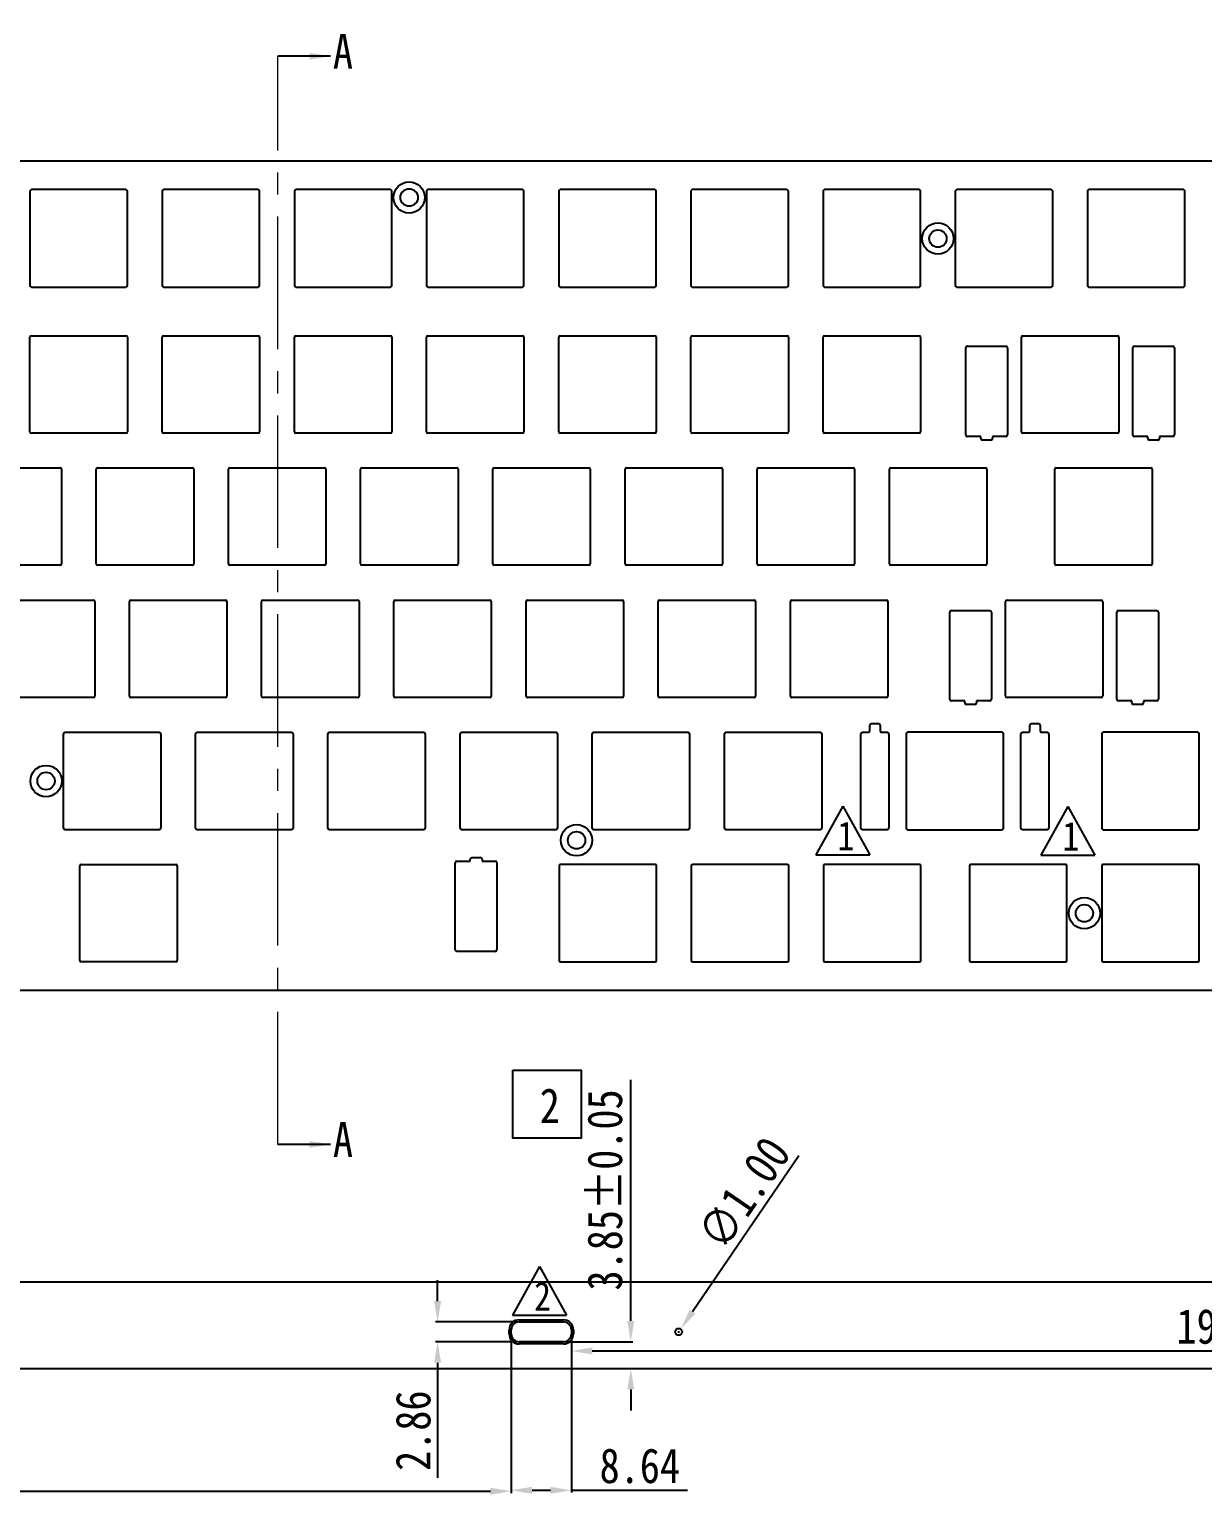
# Model space of a CAD drawing. Header units: millimetres. Extents: x 217 to 1040, y -1066 to -424.
# Drawn here: x 533.3 to 701.9, y -779.2 to -568.6 of the extents above; entities that cross this region are included whole.
import ezdxf

# ---------------------------------------------------------------- set-up
doc = ezdxf.new("R2010")
doc.units = ezdxf.units.MM
doc.header["$PDMODE"] = 3
doc.header["$PDSIZE"] = 8
doc.linetypes.add('CENTER2', pattern=[28.575, 19.05, -3.175, 3.175, -3.175])
doc.layers.get('0').update_dxf_attribs({"linetype": 'CONTINUOUS'})
doc.layers.get('Defpoints').update_dxf_attribs({"linetype": 'CONTINUOUS'})
doc.layers.add('中心线', color=1, linetype='CENTER2', lineweight=20)
for name, color, linetype in [('产品图形', 7, 'CONTINUOUS'), ('文字说明', 7, 'CONTINUOUS'), ('标注尺寸', 2, 'CONTINUOUS')]:
    doc.layers.add(name, color=color, linetype=linetype)
doc.styles.get("Standard").update_dxf_attribs({"font": '', "width": 0.85, "height": 5})
doc.styles.get('Standard').set_extended_font_data('SimSun')
doc.dimstyles.get("Standard").update_dxf_attribs({"dimtxt": 5, "dimasz": 3, "dimexe": 0.3, "dimexo": 0.3, "dimgap": 1, "dimtad": 1, "dimzin": 1, "dimdsep": 46, "dimtxsty": 'Standard', "dimcen": 0.09, "dimclrd": 3, "dimclre": 3, "dimclrt": 3, "dimadec": 0, "dimazin": 2, "dimtp": 0.01, "dimtm": 0.01, "dimtfac": 1, "dimtofl": 0, "dimtmove": 0, "dimatfit": 3, "dimfxl": 0, "dimtolj": 1, "dimarcsym": 0})

# ---------------------------------------------------------------- blocks, each defined once
blk = doc.blocks.new('*D29')
at = {"layer": 'Defpoints', "color": 0}
for p in [(602.53, -755.79), (611.17, -755.79), (611.17, -778.56)]:
    blk.add_point(p, dxfattribs=at)
at = {"layer": '标注尺寸', "color": 3, "lineweight": -2}
for p, q in [((602.53, -756.09), (602.53, -778.86)), ((611.17, -756.09), (611.17, -778.86)), ((605.53, -778.56), (608.17, -778.56)), ((611.17, -778.56), (627.85, -778.56))]:
    blk.add_line(p, q, dxfattribs=at)
at = {"layer": '标注尺寸', "color": 3}
for points in [[(605.53, -778.06), (605.53, -779.06), (602.53, -778.56)], [(608.17, -778.06), (608.17, -779.06), (611.17, -778.56)]]:
    blk.add_solid(points, dxfattribs=at)
at = {"layer": '标注尺寸', "color": 3, "insert": (621.01, -775.06), "char_height": 5, "attachment_point": 5}
blk.add_mtext('\\A1;8.64', dxfattribs=at)
blk = doc.blocks.new('*D30')
at = {"layer": 'Defpoints', "color": 0}
for p in [(610.02, -757.22), (606.85, -761.07), (619.71, -761.07)]:
    blk.add_point(p, dxfattribs=at)
at = {"layer": '标注尺寸', "color": 3, "lineweight": -2}
for p, q in [((619.71, -754.22), (619.71, -719.56)), ((610.32, -757.22), (620.01, -757.22)), ((607.15, -761.07), (620.01, -761.07)), ((619.71, -764.07), (619.71, -767.07))]:
    blk.add_line(p, q, dxfattribs=at)
at = {"layer": '标注尺寸', "color": 3}
for points in [[(619.21, -754.22), (620.21, -754.22), (619.71, -757.22)], [(619.21, -764.07), (620.21, -764.07), (619.71, -761.07)]]:
    blk.add_solid(points, dxfattribs=at)
at = {"layer": '标注尺寸', "color": 3, "insert": (616.01, -735.39), "char_height": 5, "attachment_point": 5, "rotation": 90}
blk.add_mtext('\\A1;3.85%%P0.05', dxfattribs=at)
blk = doc.blocks.new('*D31')
at = {"layer": 'Defpoints', "color": 0}
for p in [(626.89, -755.37), (626.33, -756.2)]:
    blk.add_point(p, dxfattribs=at)
at = {"layer": '标注尺寸', "color": 3, "lineweight": -2}
for p, q in [((643.88, -730.51), (628.58, -752.9)), ((626.52, -755.79), (626.7, -755.79)), ((626.61, -755.88), (626.61, -755.7))]:
    blk.add_line(p, q, dxfattribs=at)
at = {"layer": '标注尺寸', "color": 3}
blk.add_solid([(628.17, -752.61), (629, -753.18), (626.89, -755.37)], dxfattribs=at)
at = {"layer": '标注尺寸', "color": 3, "insert": (636, -735.84), "char_height": 5, "attachment_point": 5, "rotation": 55.6637}
blk.add_mtext('\\A1;∅1.00', dxfattribs=at)
blk = doc.blocks.new('*D36')
at = {"layer": 'Defpoints', "color": 0}
for p in [(802.46, -561.35), (415.25, -592.02), (802.46, -592.02)]:
    blk.add_point(p, dxfattribs=at)
at = {"layer": '标注尺寸', "color": 3, "lineweight": -2}
for p, q in [((415.25, -591.72), (415.25, -561.05)), ((418.25, -561.35), (799.46, -561.35)), ((802.46, -591.72), (802.46, -561.05))]:
    blk.add_line(p, q, dxfattribs=at)
at = {"layer": '标注尺寸', "color": 3}
for points in [[(418.25, -560.85), (418.25, -561.85), (415.25, -561.35)], [(799.46, -560.85), (799.46, -561.85), (802.46, -561.35)]]:
    blk.add_solid(points, dxfattribs=at)
at = {"layer": '标注尺寸', "color": 3, "insert": (608.86, -556.34), "char_height": 5, "attachment_point": 5}
blk.add_mtext('\\A1;387.21{\\H0.7x;\\S+0.05^ -0.1;}', dxfattribs=at)
blk = doc.blocks.new('*D74')
at = {"layer": 'Defpoints', "color": 0}
for p in [(603.68, -754.36), (591.95, -757.22), (603.68, -757.22)]:
    blk.add_point(p, dxfattribs=at)
at = {"layer": '标注尺寸', "color": 3, "lineweight": -2}
for p, q in [((591.95, -751.36), (591.95, -748.36)), ((603.38, -754.36), (591.65, -754.36)), ((603.38, -757.22), (591.65, -757.22)), ((591.95, -760.22), (591.95, -776.75))]:
    blk.add_line(p, q, dxfattribs=at)
at = {"layer": '标注尺寸', "color": 3}
for points in [[(591.45, -751.36), (592.45, -751.36), (591.95, -754.36)], [(591.45, -760.22), (592.45, -760.22), (591.95, -757.22)]]:
    blk.add_solid(points, dxfattribs=at)
at = {"layer": '标注尺寸', "color": 3, "insert": (588.45, -769.99), "char_height": 5, "attachment_point": 5, "rotation": 90}
blk.add_mtext('\\A1;2.86', dxfattribs=at)
blk = doc.blocks.new('*D75')
at = {"layer": 'Defpoints', "color": 0}
for p in [(438.11, -755.57), (602.53, -756.07), (602.53, -778.69)]:
    blk.add_point(p, dxfattribs=at)
at = {"layer": '标注尺寸', "color": 3, "lineweight": -2}
for p, q in [((438.11, -755.87), (438.11, -778.99)), ((602.53, -756.37), (602.53, -778.99)), ((441.11, -778.69), (599.53, -778.69))]:
    blk.add_line(p, q, dxfattribs=at)
at = {"layer": '标注尺寸', "color": 3}
for points in [[(441.11, -778.19), (441.11, -779.19), (438.11, -778.69)], [(599.53, -778.19), (599.53, -779.19), (602.53, -778.69)]]:
    blk.add_solid(points, dxfattribs=at)
at = {"layer": '标注尺寸', "color": 3, "insert": (520.32, -775.19), "char_height": 5, "attachment_point": 5}
blk.add_mtext('\\A1;164.42', dxfattribs=at)
blk = doc.blocks.new('*D84')
at = {"layer": 'Defpoints', "color": 0}
for p in [(611.17, -755.79), (802.46, -754.56), (802.46, -758.53)]:
    blk.add_point(p, dxfattribs=at)
at = {"layer": '标注尺寸', "color": 3, "lineweight": -2}
for p, q in [((611.17, -756.09), (611.17, -758.83)), ((802.46, -754.86), (802.46, -758.83)), ((614.17, -758.53), (799.46, -758.53))]:
    blk.add_line(p, q, dxfattribs=at)
at = {"layer": '标注尺寸', "color": 3}
for points in [[(614.17, -758.03), (614.17, -759.03), (611.17, -758.53)], [(799.46, -758.03), (799.46, -759.03), (802.46, -758.53)]]:
    blk.add_solid(points, dxfattribs=at)
at = {"layer": '标注尺寸', "color": 3, "insert": (706.82, -755.03), "char_height": 5, "attachment_point": 5}
blk.add_mtext('\\A1;191.29', dxfattribs=at)

msp = doc.modelspace()

# ---------------------------------------------------------------- linework, layer by layer
at = {"color": 7, "linetype": 'Continuous'}
for p, q in [((797.964, -587.518), (419.753, -587.518)), ((547.158, -591.618), (533.558, -591.618)), ((566.158, -591.618), (552.558, -591.618)), ((585.158, -591.618), (571.558, -591.618)), ((604.158, -591.618), (590.558, -591.618)), ((623.158, -591.618), (609.558, -591.618)), ((642.158, -591.618), (628.558, -591.618)), ((661.158, -591.618), (647.558, -591.618)), ((680.158, -591.618), (666.558, -591.618)), ((699.158, -591.618), (685.558, -591.618)), ((533.358, -591.818), (533.358, -605.418)), ((547.358, -605.418), (547.358, -591.818)), ((552.358, -591.818), (552.358, -605.418)), ((566.358, -605.418), (566.358, -591.818)), ((571.358, -591.818), (571.358, -605.418)), ((585.358, -605.418), (585.358, -591.818)), ((590.358, -591.818), (590.358, -605.418)), ((604.358, -605.418), (604.358, -591.818)), ((609.358, -591.818), (609.358, -605.418)), ((623.358, -605.418), (623.358, -591.818)), ((628.358, -591.818), (628.358, -605.418)), ((642.358, -605.418), (642.358, -591.818)), ((647.358, -591.818), (647.358, -605.418)), ((661.358, -605.418), (661.358, -591.818)), ((666.358, -591.818), (666.358, -605.418)), ((680.358, -605.418), (680.358, -591.818)), ((685.358, -591.818), (685.358, -605.418)), ((699.358, -605.418), (699.358, -591.818)), ((533.558, -605.618), (547.158, -605.618)), ((552.558, -605.618), (566.158, -605.618)), ((571.558, -605.618), (585.158, -605.618)), ((590.558, -605.618), (604.158, -605.618)), ((609.558, -605.618), (623.158, -605.618)), ((628.558, -605.618), (642.158, -605.618)), ((647.558, -605.618), (661.158, -605.618)), ((666.558, -605.618), (680.158, -605.618)), ((685.558, -605.618), (699.158, -605.618)), ((533.358, -626.418), (533.358, -612.818)), ((533.558, -612.618), (547.158, -612.618)), ((547.358, -612.818), (547.358, -626.418)), ((552.358, -626.418), (552.358, -612.818)), ((552.558, -612.618), (566.158, -612.618)), ((566.358, -612.818), (566.358, -626.418)), ((571.358, -626.418), (571.358, -612.818)), ((571.558, -612.618), (585.158, -612.618)), ((585.358, -612.818), (585.358, -626.418)), ((590.358, -626.418), (590.358, -612.818)), ((590.558, -612.618), (604.158, -612.618)), ((604.358, -612.818), (604.358, -626.418)), ((609.358, -626.418), (609.358, -612.818)), ((609.558, -612.618), (623.158, -612.618)), ((623.358, -612.818), (623.358, -626.418)), ((628.358, -626.418), (628.358, -612.818)), ((628.558, -612.618), (642.158, -612.618)), ((642.358, -612.818), (642.358, -626.418)), ((647.358, -626.418), (647.358, -612.818)), ((647.558, -612.618), (661.158, -612.618)), ((661.358, -612.818), (661.358, -626.418)), ((675.858, -626.418), (675.858, -612.818)), ((676.058, -612.618), (689.658, -612.618)), ((689.858, -612.818), (689.858, -626.418)), ((667.858, -626.868), (667.858, -614.368)), ((668.108, -614.118), (673.608, -614.118)), ((673.858, -614.368), (673.858, -626.868)), ((691.858, -626.868), (691.858, -614.368)), ((692.108, -614.118), (697.608, -614.118)), ((697.858, -614.368), (697.858, -626.868)), ((547.158, -626.618), (533.558, -626.618)), ((566.158, -626.618), (552.558, -626.618)), ((585.158, -626.618), (571.558, -626.618)), ((604.158, -626.618), (590.558, -626.618)), ((623.158, -626.618), (609.558, -626.618)), ((642.158, -626.618), (628.558, -626.618)), ((661.158, -626.618), (647.558, -626.618)), ((670.008, -627.118), (668.108, -627.118)), ((670.008, -627.368), (670.008, -627.118)), ((673.608, -627.118), (671.708, -627.118)), ((671.708, -627.118), (671.708, -627.368)), ((689.658, -626.618), (676.058, -626.618)), ((694.008, -627.118), (692.108, -627.118)), ((694.008, -627.368), (694.008, -627.118)), ((697.608, -627.118), (695.708, -627.118)), ((695.708, -627.118), (695.708, -627.368)), ((671.458, -627.618), (670.258, -627.618)), ((695.458, -627.618), (694.258, -627.618)), ((524.088, -631.618), (537.688, -631.618)), ((537.888, -631.818), (537.888, -645.418)), ((542.888, -645.418), (542.888, -631.818)), ((543.088, -631.618), (556.688, -631.618)), ((556.888, -631.818), (556.888, -645.418)), ((561.888, -645.418), (561.888, -631.818)), ((562.088, -631.618), (575.688, -631.618)), ((575.888, -631.818), (575.888, -645.418)), ((580.888, -645.418), (580.888, -631.818)), ((581.088, -631.618), (594.688, -631.618)), ((594.888, -631.818), (594.888, -645.418)), ((599.888, -645.418), (599.888, -631.818)), ((600.088, -631.618), (613.688, -631.618)), ((613.888, -631.818), (613.888, -645.418)), ((618.888, -645.418), (618.888, -631.818)), ((619.088, -631.618), (632.688, -631.618)), ((632.888, -631.818), (632.888, -645.418)), ((637.888, -645.418), (637.888, -631.818)), ((638.088, -631.618), (651.688, -631.618)), ((651.888, -631.818), (651.888, -645.418)), ((656.888, -645.418), (656.888, -631.818)), ((657.088, -631.618), (670.688, -631.618)), ((670.888, -631.818), (670.888, -645.418)), ((680.653, -645.418), (680.653, -631.818)), ((680.853, -631.618), (694.453, -631.618)), ((694.653, -631.818), (694.653, -645.418)), ((537.688, -645.618), (524.088, -645.618)), ((556.688, -645.618), (543.088, -645.618)), ((575.688, -645.618), (562.088, -645.618)), ((594.688, -645.618), (581.088, -645.618)), ((613.688, -645.618), (600.088, -645.618)), ((632.688, -645.618), (619.088, -645.618)), ((651.688, -645.618), (638.088, -645.618)), ((670.688, -645.618), (657.088, -645.618)), ((694.453, -645.618), (680.853, -645.618)), ((528.858, -650.618), (542.458, -650.618)), ((547.858, -650.618), (561.458, -650.618)), ((566.858, -650.618), (580.458, -650.618)), ((585.858, -650.618), (599.458, -650.618)), ((604.858, -650.618), (618.458, -650.618)), ((623.858, -650.618), (637.458, -650.618)), ((642.858, -650.618), (656.458, -650.618)), ((673.808, -650.618), (687.308, -650.618)), ((542.658, -650.818), (542.658, -664.418)), ((547.658, -664.418), (547.658, -650.818)), ((561.658, -650.818), (561.658, -664.418)), ((566.658, -664.418), (566.658, -650.818)), ((580.658, -650.818), (580.658, -664.418)), ((585.658, -664.418), (585.658, -650.818)), ((599.658, -650.818), (599.658, -664.418)), ((604.658, -664.418), (604.658, -650.818)), ((618.658, -650.818), (618.658, -664.418)), ((623.658, -664.418), (623.658, -650.818)), ((637.658, -650.818), (637.658, -664.418)), ((642.658, -664.418), (642.658, -650.818)), ((656.658, -650.818), (656.658, -664.418)), ((665.558, -664.868), (665.558, -652.368)), ((665.808, -652.118), (671.308, -652.118)), ((671.558, -652.368), (671.558, -664.868)), ((673.558, -664.368), (673.558, -650.868)), ((687.558, -650.868), (687.558, -664.368)), ((689.558, -664.868), (689.558, -652.368)), ((689.808, -652.118), (695.308, -652.118)), ((695.558, -652.368), (695.558, -664.868)), ((542.458, -664.618), (528.858, -664.618)), ((561.458, -664.618), (547.858, -664.618)), ((580.458, -664.618), (566.858, -664.618)), ((599.458, -664.618), (585.858, -664.618)), ((618.458, -664.618), (604.858, -664.618)), ((637.458, -664.618), (623.858, -664.618)), ((656.458, -664.618), (642.858, -664.618)), ((667.708, -665.118), (665.808, -665.118)), ((667.708, -665.368), (667.708, -665.118)), ((671.308, -665.118), (669.408, -665.118)), ((669.408, -665.118), (669.408, -665.368)), ((687.308, -664.618), (673.808, -664.618)), ((691.708, -665.118), (689.808, -665.118)), ((691.708, -665.368), (691.708, -665.118)), ((695.308, -665.118), (693.408, -665.118)), ((693.408, -665.118), (693.408, -665.368)), ((669.158, -665.618), (667.958, -665.618)), ((693.158, -665.618), (691.958, -665.618)), ((538.368, -669.618), (551.968, -669.618)), ((557.368, -669.618), (570.968, -669.618)), ((576.368, -669.618), (589.968, -669.618)), ((595.368, -669.618), (608.968, -669.618)), ((614.368, -669.618), (627.968, -669.618)), ((633.368, -669.618), (646.968, -669.618)), ((673.098, -669.619), (659.498, -669.619)), ((701.208, -669.619), (687.608, -669.619)), ((538.168, -683.418), (538.168, -669.818)), ((552.168, -669.818), (552.168, -683.418)), ((557.168, -683.418), (557.168, -669.818)), ((571.168, -669.818), (571.168, -683.418)), ((576.168, -683.418), (576.168, -669.818)), ((590.168, -669.818), (590.168, -683.418)), ((595.168, -683.418), (595.168, -669.818)), ((609.168, -669.818), (609.168, -683.418)), ((614.168, -683.418), (614.168, -669.818)), ((628.168, -669.818), (628.168, -683.418)), ((633.168, -683.418), (633.168, -669.818)), ((647.168, -669.818), (647.168, -683.418)), ((659.298, -669.819), (659.298, -683.419)), ((673.298, -683.419), (673.298, -669.819)), ((687.408, -669.819), (687.408, -683.419)), ((701.408, -683.419), (701.408, -669.819)), ((551.968, -683.618), (538.368, -683.618)), ((570.968, -683.618), (557.368, -683.618)), ((589.968, -683.618), (576.368, -683.618)), ((608.968, -683.618), (595.368, -683.618)), ((627.968, -683.618), (614.368, -683.618)), ((646.968, -683.618), (633.368, -683.618)), ((659.498, -683.619), (673.098, -683.619)), ((687.608, -683.619), (701.208, -683.619)), ((540.708, -688.618), (554.308, -688.618)), ((594.483, -700.868), (594.483, -688.368)), ((594.733, -688.118), (596.633, -688.118)), ((596.633, -688.118), (596.633, -687.868)), ((596.883, -687.618), (598.083, -687.618)), ((598.333, -687.868), (598.333, -688.118)), ((598.333, -688.118), (600.233, -688.118)), ((600.483, -688.368), (600.483, -700.868)), ((623.208, -688.619), (609.608, -688.619)), ((642.208, -688.619), (628.608, -688.619)), ((661.208, -688.619), (647.608, -688.619)), ((682.208, -688.619), (668.608, -688.619)), ((701.208, -688.619), (687.608, -688.619)), ((540.508, -702.418), (540.508, -688.818)), ((554.508, -688.818), (554.508, -702.418)), ((609.408, -688.819), (609.408, -702.419)), ((623.408, -702.419), (623.408, -688.819)), ((628.408, -688.819), (628.408, -702.419)), ((642.408, -702.419), (642.408, -688.819)), ((647.408, -688.819), (647.408, -702.419)), ((661.408, -702.419), (661.408, -688.819)), ((668.408, -688.819), (668.408, -702.419)), ((682.408, -702.419), (682.408, -688.819)), ((687.408, -688.819), (687.408, -702.419)), ((701.408, -702.419), (701.408, -688.819)), ((600.233, -701.118), (594.733, -701.118)), ((554.308, -702.618), (540.708, -702.618)), ((609.608, -702.619), (623.208, -702.619)), ((628.608, -702.619), (642.208, -702.619)), ((647.608, -702.619), (661.208, -702.619)), ((668.608, -702.619), (682.208, -702.619)), ((687.608, -702.619), (701.208, -702.619)), ((797.964, -706.718), (419.753, -706.718)), ((797.965, -748.659), (419.752, -748.659)), ((602.233, -756.066), (602.233, -755.506)), ((602.533, -756.066), (602.533, -755.506)), ((603.683, -754.056), (610.023, -754.056)), ((603.683, -754.356), (610.023, -754.356)), ((611.173, -755.506), (611.173, -756.066)), ((611.473, -755.506), (611.473, -756.066)), ((610.023, -757.216), (603.683, -757.216)), ((610.023, -757.516), (603.683, -757.516)), ((416.053, -761.066), (801.664, -761.066))]:
    msp.add_line(p, q, dxfattribs=at)
at = {"color": 1, "linetype": 'Continuous'}
for p, q in [((652.998, -669.619), (653.848, -669.619)), ((654.048, -669.419), (654.048, -668.569)), ((654.248, -668.369), (655.348, -668.369)), ((655.548, -668.569), (655.548, -669.419)), ((655.748, -669.619), (656.598, -669.619)), ((675.998, -669.619), (676.848, -669.619)), ((677.048, -669.419), (677.048, -668.569)), ((677.248, -668.369), (678.348, -668.369)), ((678.548, -668.569), (678.548, -669.419)), ((678.748, -669.619), (679.598, -669.619)), ((652.798, -683.419), (652.798, -669.819)), ((656.798, -669.819), (656.798, -683.419)), ((675.798, -683.419), (675.798, -669.819)), ((679.798, -669.819), (679.798, -683.419)), ((656.598, -683.619), (652.998, -683.619)), ((679.598, -683.619), (675.998, -683.619))]:
    msp.add_line(p, q, dxfattribs=at)
at = {"color": 7, "linetype": 'Continuous'}
for centre, radius in [((587.858, -592.755), 2.25), ((587.858, -592.755), 1.25), ((663.858, -598.655), 2.25), ((663.858, -598.655), 1.25), ((535.668, -676.618), 2.25), ((535.668, -676.618), 1.25), ((611.917, -685.138), 2.25), ((611.917, -685.138), 1.25), ((684.908, -695.619), 2.25), ((684.908, -695.619), 1.25), ((626.608, -755.786), 0.5)]:
    msp.add_circle(centre, radius, dxfattribs=at)
for centre, radius, start, end in [((533.558, -591.818), 0.2, 90, 180), ((547.158, -591.818), 0.2, 0, 90), ((552.558, -591.818), 0.2, 90, 180), ((566.158, -591.818), 0.2, 0, 90), ((571.558, -591.818), 0.2, 90, 180), ((585.158, -591.818), 0.2, 0, 90), ((590.558, -591.818), 0.2, 90, 180), ((604.158, -591.818), 0.2, 0, 90), ((609.558, -591.818), 0.2, 90, 180), ((623.158, -591.818), 0.2, 0, 90), ((628.558, -591.818), 0.2, 90, 180), ((642.158, -591.818), 0.2, 0, 90), ((647.558, -591.818), 0.2, 90, 180), ((661.158, -591.818), 0.2, 0, 90), ((666.558, -591.818), 0.2, 90, 180), ((680.158, -591.818), 0.2, 0, 90), ((685.558, -591.818), 0.2, 90, 180), ((699.158, -591.818), 0.2, 0, 90), ((533.558, -605.418), 0.2, 180, 270), ((547.158, -605.418), 0.2, 270, 0), ((552.558, -605.418), 0.2, 180, 270), ((566.158, -605.418), 0.2, 270, 0), ((571.558, -605.418), 0.2, 180, 270), ((585.158, -605.418), 0.2, 270, 0), ((590.558, -605.418), 0.2, 180, 270), ((604.158, -605.418), 0.2, 270, 0), ((609.558, -605.418), 0.2, 180, 270), ((623.158, -605.418), 0.2, 270, 0), ((628.558, -605.418), 0.2, 180, 270), ((642.158, -605.418), 0.2, 270, 0), ((647.558, -605.418), 0.2, 180, 270), ((661.158, -605.418), 0.2, 270, 0), ((666.558, -605.418), 0.2, 180, 270), ((680.158, -605.418), 0.2, 270, 0), ((685.558, -605.418), 0.2, 180, 270), ((699.158, -605.418), 0.2, 270, 0), ((533.558, -612.818), 0.2, 90, 180), ((547.158, -612.818), 0.2, 0, 90), ((552.558, -612.818), 0.2, 90, 180), ((566.158, -612.818), 0.2, 0, 90), ((571.558, -612.818), 0.2, 90, 180), ((585.158, -612.818), 0.2, 0, 90), ((590.558, -612.818), 0.2, 90, 180), ((604.158, -612.818), 0.2, 0, 90), ((609.558, -612.818), 0.2, 90, 180), ((623.158, -612.818), 0.2, 0, 90), ((628.558, -612.818), 0.2, 90, 180), ((642.158, -612.818), 0.2, 0, 90), ((647.558, -612.818), 0.2, 90, 180), ((661.158, -612.818), 0.2, 0, 90), ((676.058, -612.818), 0.2, 90, 180), ((689.658, -612.818), 0.2, 0, 90), ((668.108, -614.368), 0.25, 90, 180), ((673.608, -614.368), 0.25, 0, 90), ((692.108, -614.368), 0.25, 90, 180), ((697.608, -614.368), 0.25, 0, 90), ((533.558, -626.418), 0.2, 180, 270), ((547.158, -626.418), 0.2, 270, 0), ((552.558, -626.418), 0.2, 180, 270), ((566.158, -626.418), 0.2, 270, 0), ((571.558, -626.418), 0.2, 180, 270), ((585.158, -626.418), 0.2, 270, 0), ((590.558, -626.418), 0.2, 180, 270), ((604.158, -626.418), 0.2, 270, 0), ((609.558, -626.418), 0.2, 180, 270), ((623.158, -626.418), 0.2, 270, 0), ((628.558, -626.418), 0.2, 180, 270), ((642.158, -626.418), 0.2, 270, 0), ((647.558, -626.418), 0.2, 180, 270), ((661.158, -626.418), 0.2, 270, 0), ((668.108, -626.868), 0.25, 180, 270), ((670.258, -627.368), 0.25, 180, 270), ((671.458, -627.368), 0.25, 270, 0), ((673.608, -626.868), 0.25, 270, 0), ((676.058, -626.418), 0.2, 180, 270), ((689.658, -626.418), 0.2, 270, 0), ((692.108, -626.868), 0.25, 180, 270), ((694.258, -627.368), 0.25, 180, 270), ((695.458, -627.368), 0.25, 270, 0), ((697.608, -626.868), 0.25, 270, 0), ((537.688, -631.818), 0.2, 0, 90), ((543.088, -631.818), 0.2, 90, 180), ((556.688, -631.818), 0.2, 0, 90), ((562.088, -631.818), 0.2, 90, 180), ((575.688, -631.818), 0.2, 0, 90), ((581.088, -631.818), 0.2, 90, 180), ((594.688, -631.818), 0.2, 0, 90), ((600.088, -631.818), 0.2, 90, 180), ((613.688, -631.818), 0.2, 0, 90), ((619.088, -631.818), 0.2, 90, 180), ((632.688, -631.818), 0.2, 0, 90), ((638.088, -631.818), 0.2, 90, 180), ((651.688, -631.818), 0.2, 0, 90), ((657.088, -631.818), 0.2, 90, 180), ((670.688, -631.818), 0.2, 0, 90), ((680.853, -631.818), 0.2, 90, 180), ((694.453, -631.818), 0.2, 0, 90), ((537.688, -645.418), 0.2, 270, 0), ((543.088, -645.418), 0.2, 180, 270), ((556.688, -645.418), 0.2, 270, 0), ((562.088, -645.418), 0.2, 180, 270), ((575.688, -645.418), 0.2, 270, 0), ((581.088, -645.418), 0.2, 180, 270), ((594.688, -645.418), 0.2, 270, 0), ((600.088, -645.418), 0.2, 180, 270), ((613.688, -645.418), 0.2, 270, 0), ((619.088, -645.418), 0.2, 180, 270), ((632.688, -645.418), 0.2, 270, 0), ((638.088, -645.418), 0.2, 180, 270), ((651.688, -645.418), 0.2, 270, 0), ((657.088, -645.418), 0.2, 180, 270), ((670.688, -645.418), 0.2, 270, 0), ((680.853, -645.418), 0.2, 180, 270), ((694.453, -645.418), 0.2, 270, 0), ((542.458, -650.818), 0.2, 0, 90), ((547.858, -650.818), 0.2, 90, 180), ((561.458, -650.818), 0.2, 0, 90), ((566.858, -650.818), 0.2, 90, 180), ((580.458, -650.818), 0.2, 0, 90), ((585.858, -650.818), 0.2, 90, 180), ((599.458, -650.818), 0.2, 0, 90), ((604.858, -650.818), 0.2, 90, 180), ((618.458, -650.818), 0.2, 0, 90), ((623.858, -650.818), 0.2, 90, 180), ((637.458, -650.818), 0.2, 0, 90), ((642.858, -650.818), 0.2, 90, 180), ((656.458, -650.818), 0.2, 0, 90), ((673.808, -650.868), 0.25, 90, 180), ((687.308, -650.868), 0.25, 0, 90), ((665.808, -652.368), 0.25, 90, 180), ((671.308, -652.368), 0.25, 0, 90), ((689.808, -652.368), 0.25, 90, 180), ((695.308, -652.368), 0.25, 0, 90), ((542.458, -664.418), 0.2, 270, 0), ((547.858, -664.418), 0.2, 180, 270), ((561.458, -664.418), 0.2, 270, 0), ((566.858, -664.418), 0.2, 180, 270), ((580.458, -664.418), 0.2, 270, 0), ((585.858, -664.418), 0.2, 180, 270), ((599.458, -664.418), 0.2, 270, 0), ((604.858, -664.418), 0.2, 180, 270), ((618.458, -664.418), 0.2, 270, 0), ((623.858, -664.418), 0.2, 180, 270), ((637.458, -664.418), 0.2, 270, 0), ((642.858, -664.418), 0.2, 180, 270), ((656.458, -664.418), 0.2, 270, 0), ((665.808, -664.868), 0.25, 180, 270), ((667.958, -665.368), 0.25, 180, 270), ((669.158, -665.368), 0.25, 270, 0), ((671.308, -664.868), 0.25, 270, 0), ((673.808, -664.368), 0.25, 180, 270), ((687.308, -664.368), 0.25, 270, 0), ((689.808, -664.868), 0.25, 180, 270), ((691.958, -665.368), 0.25, 180, 270), ((693.158, -665.368), 0.25, 270, 0), ((695.308, -664.868), 0.25, 270, 0), ((538.368, -669.818), 0.2, 90, 180), ((551.968, -669.818), 0.2, 0, 90), ((557.368, -669.818), 0.2, 90, 180), ((570.968, -669.818), 0.2, 0, 90), ((576.368, -669.818), 0.2, 90, 180), ((589.968, -669.818), 0.2, 0, 90), ((595.368, -669.818), 0.2, 90, 180), ((608.968, -669.818), 0.2, 0, 90), ((614.368, -669.818), 0.2, 90, 180), ((627.968, -669.818), 0.2, 0, 90), ((633.368, -669.818), 0.2, 90, 180), ((646.968, -669.818), 0.2, 0, 90), ((659.498, -669.819), 0.2, 90, 180), ((673.098, -669.819), 0.2, 0, 90), ((687.608, -669.819), 0.2, 90, 180), ((701.208, -669.819), 0.2, 0, 90), ((538.368, -683.418), 0.2, 180, 270), ((551.968, -683.418), 0.2, 270, 0), ((557.368, -683.418), 0.2, 180, 270), ((570.968, -683.418), 0.2, 270, 0), ((576.368, -683.418), 0.2, 180, 270), ((589.968, -683.418), 0.2, 270, 0), ((595.368, -683.418), 0.2, 180, 270), ((608.968, -683.418), 0.2, 270, 0), ((614.368, -683.418), 0.2, 180, 270), ((627.968, -683.418), 0.2, 270, 0), ((633.368, -683.418), 0.2, 180, 270), ((646.968, -683.418), 0.2, 270, 0), ((659.498, -683.419), 0.2, 180, 270), ((673.098, -683.419), 0.2, 270, 0), ((687.608, -683.419), 0.2, 180, 270), ((701.208, -683.419), 0.2, 270, 0), ((540.708, -688.818), 0.2, 90, 180), ((554.308, -688.818), 0.2, 0, 90), ((594.733, -688.368), 0.25, 90, 180), ((596.883, -687.868), 0.25, 90, 180), ((598.083, -687.868), 0.25, 0, 90), ((600.233, -688.368), 0.25, 0, 90), ((609.608, -688.819), 0.2, 90, 180), ((623.208, -688.819), 0.2, 0, 90), ((628.608, -688.819), 0.2, 90, 180), ((642.208, -688.819), 0.2, 0, 90), ((647.608, -688.819), 0.2, 90, 180), ((661.208, -688.819), 0.2, 0, 90), ((668.608, -688.819), 0.2, 90, 180), ((682.208, -688.819), 0.2, 0, 90), ((687.608, -688.819), 0.2, 90, 180), ((701.208, -688.819), 0.2, 0, 90), ((594.733, -700.868), 0.25, 180, 270), ((600.233, -700.868), 0.25, 270, 0), ((540.708, -702.418), 0.2, 180, 270), ((554.308, -702.418), 0.2, 270, 0), ((609.608, -702.419), 0.2, 180, 270), ((623.208, -702.419), 0.2, 270, 0), ((628.608, -702.419), 0.2, 180, 270), ((642.208, -702.419), 0.2, 270, 0), ((647.608, -702.419), 0.2, 180, 270), ((661.208, -702.419), 0.2, 270, 0), ((668.608, -702.419), 0.2, 180, 270), ((682.208, -702.419), 0.2, 270, 0), ((687.608, -702.419), 0.2, 180, 270), ((701.208, -702.419), 0.2, 270, 0), ((603.683, -755.506), 1.45, 90, 180), ((603.683, -756.066), 1.45, 180, 270), ((603.683, -755.506), 1.15, 90, 180), ((603.683, -756.066), 1.15, 180, 270), ((610.023, -755.506), 1.45, 0, 90), ((610.023, -755.506), 1.15, 0, 90), ((610.023, -756.066), 1.45, 270, 0), ((610.023, -756.066), 1.15, 270, 0)]:
    msp.add_arc(centre, radius, start, end, dxfattribs=at)
at = {"color": 1, "linetype": 'Continuous'}
for centre, start, end in [((652.998, -669.819), 90, 180), ((653.848, -669.419), 270, 0), ((654.248, -668.569), 90, 180), ((655.348, -668.569), 0, 90), ((655.748, -669.419), 180, 270), ((656.598, -669.819), 0, 90), ((675.998, -669.819), 90, 180), ((676.848, -669.419), 270, 0), ((677.248, -668.569), 90, 180), ((678.348, -668.569), 0, 90), ((678.748, -669.419), 180, 270), ((679.598, -669.819), 0, 90), ((652.998, -683.419), 180, 270), ((656.598, -683.419), 270, 0), ((675.998, -683.419), 180, 270), ((679.598, -683.419), 270, 0)]:
    msp.add_arc(centre, 0.2, start, end, dxfattribs=at)
at = {"layer": '中心线', "linetype": 'CENTER2'}
msp.add_line((569.007, -728.853), (569.007, -572.442), dxfattribs=at)
at = {"layer": '文字说明', "color": 1}
for p, q in [((650.183, -680.245), (646.302, -687.231)), ((650.183, -680.245), (654.063, -687.231)), ((682.516, -680.288), (678.635, -687.273)), ((682.516, -680.288), (686.397, -687.273)), ((646.302, -687.231), (654.063, -687.231)), ((678.635, -687.273), (686.397, -687.273)), ((606.588, -746.398), (602.707, -753.383)), ((606.588, -746.398), (610.469, -753.383)), ((602.707, -753.383), (610.469, -753.383))]:
    msp.add_line(p, q, dxfattribs=at)
at = {"layer": '标注尺寸', "color": 1}
msp.add_lwpolyline([(602.782, -718.153), (612.582, -718.153), (612.582, -727.953), (602.782, -727.953)], close=True, dxfattribs=at)

# ---------------------------------------------------------------- texts
at = {"layer": '中心线', "char_height": 5, "width": 16.58444, "attachment_point": 1}
for insert in [(576.897, -569.234), (576.897, -725.646)]:
    msp.add_mtext('A', dxfattribs=dict(at, insert=insert))
at = {"layer": '产品图形', "char_height": 4.158, "width": 8.86467, "attachment_point": 1}
for s, insert in [('1', (649.424, -682.425)), ('1', (681.757, -682.468)), ('2', (605.829, -748.578))]:
    msp.add_mtext(s, dxfattribs=dict(at, insert=insert))
at = {"layer": '标注尺寸', "color": 1, "insert": (606.622, -720.776), "char_height": 5, "width": 5.95188, "attachment_point": 1}
msp.add_mtext('2', dxfattribs=at)

# ---------------------------------------------------------------- dimensions: what is measured, and where the dimension line sits
at = {"layer": '标注尺寸', "color": 1}
dim = msp.add_linear_dim(base=(802.464, -561.349), p1=(415.253, -592.018), p2=(802.464, -592.018), text='<>{\\H0.7x;\\S+0.05^ -0.1;}', dimstyle='Standard', dxfattribs=at)
dim.commit()
dim.dimension.update_dxf_attribs({"geometry": '*D36', "text_midpoint": (608.858, -561.349), "dimtype": 160})
dim = msp.add_linear_dim(base=(619.709, -761.066), p1=(610.023, -757.216), p2=(606.853, -761.066), angle=90, text='<>%%P0.05', dimstyle='Standard', dxfattribs=at)
dim.commit()
dim.dimension.update_dxf_attribs({"geometry": '*D30', "text_midpoint": (619.709, -735.388), "dimtype": 160})
dim = msp.add_diameter_dim_2p(p1=(626.326, -756.198), p2=(626.89, -755.373), dimstyle='Standard', dxfattribs=at)
dim.commit()
dim.dimension.update_dxf_attribs({"geometry": '*D31', "text_midpoint": (638.886, -737.812), "dimtype": 163})
dim = msp.add_linear_dim(base=(591.95, -757.216), p1=(603.683, -754.356), p2=(603.683, -757.216), angle=90, dimstyle='Standard', dxfattribs=at)
dim.commit()
dim.dimension.update_dxf_attribs({"geometry": '*D74', "text_midpoint": (588.45, -769.985)})
dim = msp.add_linear_dim(base=(802.464, -758.525), p1=(611.173, -755.786), p2=(802.464, -754.56), dimstyle='Standard', dxfattribs=at)
dim.commit()
dim.dimension.update_dxf_attribs({"geometry": '*D84', "text_midpoint": (706.818, -758.525), "dimtype": 160})
for base, p1, p2, picture, middle in [((602.533063, -778.690296), (438.108064, -755.565618), (602.533063, -756.065618), '*D75', (520.320563, -775.190296)), ((611.173, -778.565), (602.533, -755.786), (611.173, -755.786), '*D29', (621.014, -775.065))]:
    dim = msp.add_linear_dim(base=base, p1=p1, p2=p2, dimstyle='Standard', dxfattribs=at)
    dim.commit()
    dim.dimension.update_dxf_attribs({"geometry": picture, "text_midpoint": middle})

# ---------------------------------------------------------------- leaders
for points in [[(576.542, -572.442), (569.007, -572.442)], [(576.542, -728.853), (569.007, -728.853)]]:
    msp.add_leader(points, dimstyle='Standard', override={"dimgap": 1, "dimtad": 0}, dxfattribs=at)

doc.saveas('drawing.dxf')
